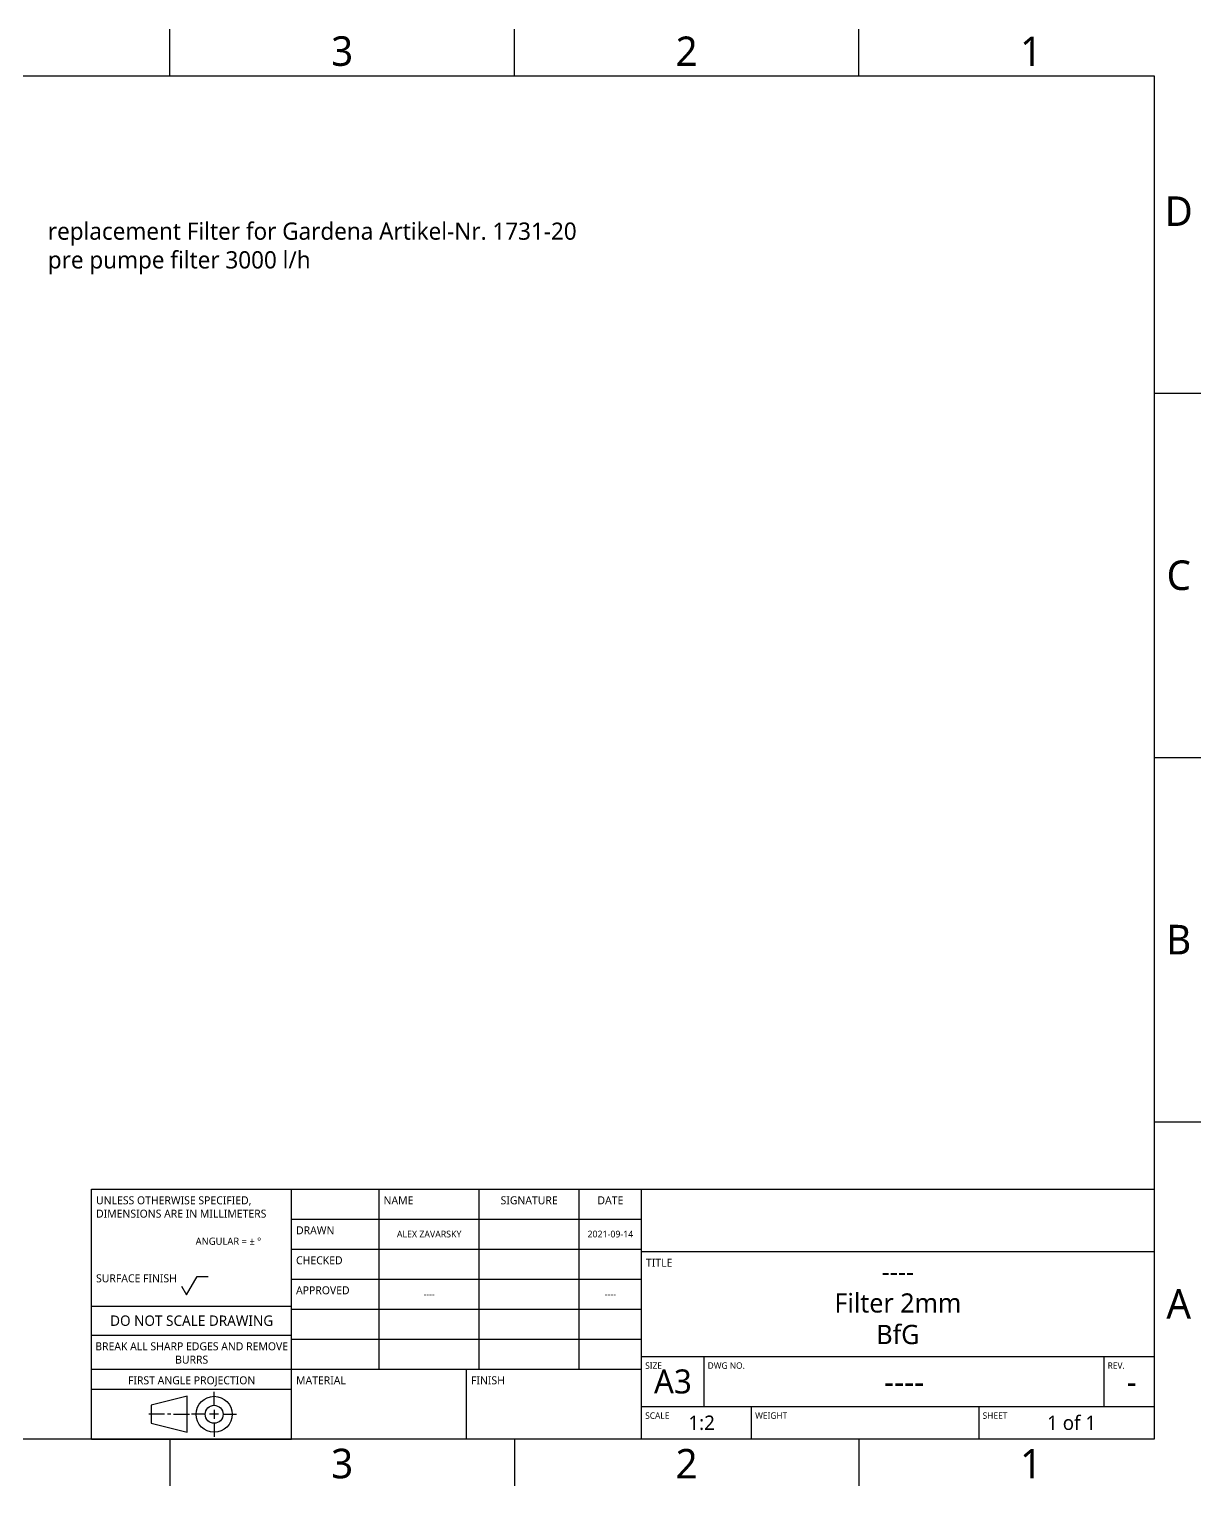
# Model space of a CAD drawing. Extents: x 1 to 420, y 0 to 296.
# Drawn here: x 181.9 to 420, y 0.5 to 296.5 of the extents above; entities that cross this region are included whole.
import ezdxf

# ---------------------------------------------------------------- set-up
doc = ezdxf.new("R2010")
doc.units = 0
doc.header["$LTSCALE"] = 12.7
doc.header["$MEASUREMENT"] = 0
for name, color, linetype in [('ANNOTATION_TEXT', 7, 'CONTINUOUS'), ('BORDER_FRAME', 7, 'CONTINUOUS'), ('BORDER_ZONES', 7, 'CONTINUOUS'), ('TITLE_BLOCK', 7, 'CONTINUOUS')]:
    doc.layers.add(name, color=color, linetype=linetype)
doc.styles.add('ONSHAPE-STANDARD', font='NotoSans-Regular.ttf')
doc.styles.add('ONSHAPE-STANDARD-FIELDS', font='')
doc.styles.add('ONSHAPE-STANDARD-NOTESTYLE', font='Noto Sans', dxfattribs={"height": 3.5})
doc.styles.get('ONSHAPE-STANDARD-FIELDS').set_extended_font_data('Noto Sans')

msp = doc.modelspace()

# ---------------------------------------------------------------- linework, layer by layer
at = {"layer": 'BORDER_FRAME'}
for p, q in [((10.5, 287), (410.5, 287)), ((410.5, 287), (410.5, 10)), ((410.5, 10), (10.5, 10))]:
    msp.add_line(p, q, dxfattribs=at)
at = {"layer": 'BORDER_ZONES'}
for p, q in [((210.5, 287), (210.5, 296.5)), ((280.5, 287), (280.5, 296.5)), ((350.5, 287), (350.5, 296.5)), ((410.5, 222.5), (420, 222.5)), ((410.5, 148.5), (420, 148.5)), ((410.5, 74.5), (420, 74.5)), ((210.5, 10), (210.5, 0.5)), ((280.5, 10), (280.5, 0.5)), ((350.5, 10), (350.5, 0.5))]:
    msp.add_line(p, q, dxfattribs=at)
at = {"layer": 'TITLE_BLOCK'}
for p, q in [((194.6, 10), (194.6, 60.8)), ((194.6, 60.8), (235.24, 60.8)), ((235.24, 10), (235.24, 60.8)), ((235.24, 60.8), (306.36, 60.8)), ((253.02, 24.224), (253.02, 60.8)), ((273.34, 24.224), (273.34, 60.8)), ((293.66, 24.224), (293.66, 60.8)), ((306.36, 10), (306.36, 60.8)), ((306.36, 60.8), (410.5, 60.8)), ((235.24, 54.704), (306.36, 54.704)), ((235.24, 48.608), (306.36, 48.608)), ((306.36, 48.1), (410.5, 48.1)), ((213.904, 39.3298), (216.0376, 43.0253)), ((216.0376, 43.0253), (218.2728, 43.0253)), ((235.24, 42.512), (306.36, 42.512)), ((212.888, 41.0896), (213.904, 39.3298)), ((194.6, 37.0256), (235.24, 37.0256)), ((235.24, 36.416), (306.36, 36.416)), ((194.6, 31.1328), (235.24, 31.1328)), ((235.24, 30.32), (306.36, 30.32)), ((306.36, 26.764), (410.5, 26.764)), ((319.06, 16.604), (319.06, 26.764)), ((400.34, 16.604), (400.34, 26.764)), ((194.6, 24.224), (235.24, 24.224)), ((235.24, 24.224), (306.36, 24.224)), ((270.8, 10), (270.8, 24.224)), ((194.6, 20.16), (235.24, 20.16)), ((214.0056, 18.697), (206.6904, 16.8682)), ((214.0056, 11.3818), (214.0056, 18.697)), ((219.492, 16.8682), (219.492, 19.6114)), ((209.4336, 15.0394), (206.2332, 15.0394)), ((206.6904, 16.8682), (206.6904, 13.2106)), ((210.7138, 15.0394), (209.9822, 15.0394)), ((211.2624, 15.0394), (214.4628, 15.0394)), ((217.6632, 15.0394), (214.92, 15.0394)), ((220.4064, 15.0394), (218.5776, 15.0394)), ((219.492, 15.9538), (219.492, 14.125)), ((221.3208, 15.0394), (224.064, 15.0394)), ((306.36, 16.604), (410.5, 16.604)), ((328.712, 10), (328.712, 16.604)), ((374.94, 10), (374.94, 16.604)), ((206.6904, 13.2106), (214.0056, 11.3818)), ((219.492, 13.2106), (219.492, 10.4674)), ((194.6, 10), (235.24, 10))]:
    msp.add_line(p, q, dxfattribs=at)
for radius in [3.6576, 1.8288]:
    msp.add_circle((219.492, 15.0394), radius, dxfattribs=at)

# ---------------------------------------------------------------- texts
at = {"layer": 'ANNOTATION_TEXT', "insert": (185.6956, 257.2051), "char_height": 3.5, "width": 173.073093, "attachment_point": 1, "style": 'ONSHAPE-STANDARD-NOTESTYLE'}
msp.add_mtext('replacement Filter for Gardena Artikel-Nr. 1731-20\\Ppre pumpe filter 3000 l/h', dxfattribs=at)
at = {"layer": 'BORDER_ZONES', "char_height": 6, "attachment_point": 5, "style": 'ONSHAPE-STANDARD'}
for s, insert in [('3', (245.5, 292)), ('2', (315.5, 292)), ('1', (385.5, 292)), ('D', (415.5, 259.5)), ('C', (415.5, 185.5)), ('B', (415.5, 111.5)), ('A', (415.5, 37.5)), ('3', (245.5, 5)), ('2', (315.5, 5)), ('1', (385.5, 5))]:
    msp.add_mtext(s, dxfattribs=dict(at, insert=insert))
at = {"layer": 'TITLE_BLOCK'}
for s, insert, char_height, width, attachment_point, style in [('UNLESS OTHERWISE SPECIFIED, DIMENSIONS ARE IN MILLIMETERS', (195.4941, 59.337), 1.6256, 39.8272, 1, 'ONSHAPE-STANDARD'), ('NAME', (253.9141, 59.337), 1.6256, 19.9136, 1, 'ONSHAPE-STANDARD'), ('SIGNATURE', (283.5, 59.337), 1.6256, 19.9136, 2, 'ONSHAPE-STANDARD'), ('DATE', (300.01, 59.337), 1.6256, 12.446, 2, 'ONSHAPE-STANDARD'), ('^JANGULAR = ± °^J', (215.7247, 53.3873), 1.46304, 19.9136, 1, 'ONSHAPE-STANDARD'), ('DRAWN', (236.1341, 53.241), 1.6256, 17.4244, 1, 'ONSHAPE-STANDARD'), ('ALEX ZAVARSKY', (263.18, 51.656), 1.365504, 20.32, 5, 'ONSHAPE-STANDARD-FIELDS'), ('2021-09-14', (300.01, 51.656), 1.3655, 12.7, 5, 'ONSHAPE-STANDARD-FIELDS'), ('CHECKED', (236.1341, 47.145), 1.6256, 17.4244, 1, 'ONSHAPE-STANDARD'), ('TITLE', (307.2541, 46.637), 1.6256, 12.446, 1, 'ONSHAPE-STANDARD'), ('SURFACE FINISH', (195.4941, 43.4874), 1.6256, 19.9136, 1, 'ONSHAPE-STANDARD'), ('----', (358.43, 44.036), 3.90144, 93.98, 5, 'ONSHAPE-STANDARD-FIELDS'), ('APPROVED', (236.1341, 41.049), 1.6256, 17.4244, 1, 'ONSHAPE-STANDARD'), ('----', (263.18, 39.464), 1.3655, 20.32, 5, 'ONSHAPE-STANDARD-FIELDS'), ('----', (300.01, 39.464), 1.3655, 12.7, 5, 'ONSHAPE-STANDARD-FIELDS'), ('Filter 2mm', (358.43, 37.6352), 3.90144, 93.98, 5, 'ONSHAPE-STANDARD-FIELDS'), ('DO NOT SCALE DRAWING', (214.92, 35.1236), 2.11328, 39.8272, 2, 'ONSHAPE-STANDARD'), ('BfG', (358.43, 31.2344), 3.90144, 93.98, 5, 'ONSHAPE-STANDARD-FIELDS'), ('BREAK ALL SHARP EDGES AND REMOVE BURRS', (214.92, 29.6698), 1.6256, 39.8272, 2, 'ONSHAPE-STANDARD'), ('SIZE', (307.0753, 25.5936), 1.30048, 12.446, 1, 'ONSHAPE-STANDARD'), ('A3', (312.71, 21.684), 4.8768, 12.7, 5, 'ONSHAPE-STANDARD-FIELDS'), ('DWG NO.', (319.7753, 25.5936), 1.30048, 79.6544, 1, 'ONSHAPE-STANDARD'), ('REV.', (401.0553, 25.5936), 1.30048, 9.9568, 1, 'ONSHAPE-STANDARD'), ('FIRST ANGLE PROJECTION', (214.92, 22.761), 1.6256, 39.8272, 2, 'ONSHAPE-STANDARD'), ('MATERIAL', (236.1341, 22.761), 1.6256, 34.8488, 1, 'ONSHAPE-STANDARD'), ('FINISH', (271.6941, 22.761), 1.6256, 34.8488, 1, 'ONSHAPE-STANDARD'), ('----', (359.7, 21.684), 4.8768, 81.28, 5, 'ONSHAPE-STANDARD-FIELDS'), ('-', (405.928, 21.684), 4.8768, 9.144, 5, 'ONSHAPE-STANDARD-FIELDS'), ('SCALE', (307.0753, 15.4336), 1.30048, 21.90496, 1, 'ONSHAPE-STANDARD'), ('1:2', (318.552, 13.302), 2.92608, 20.32, 5, 'ONSHAPE-STANDARD-FIELDS'), ('WEIGHT', (329.4273, 15.4336), 1.30048, 45.30344, 1, 'ONSHAPE-STANDARD'), ('SHEET', (375.6553, 15.4336), 1.30048, 34.8488, 1, 'ONSHAPE-STANDARD'), ('1 of 1', (393.736, 13.302), 2.92608, 33.528, 5, 'ONSHAPE-STANDARD-FIELDS')]:
    msp.add_mtext(s, dxfattribs=dict(at, insert=insert, char_height=char_height, width=width, attachment_point=attachment_point, style=style))

doc.saveas('drawing.dxf')
